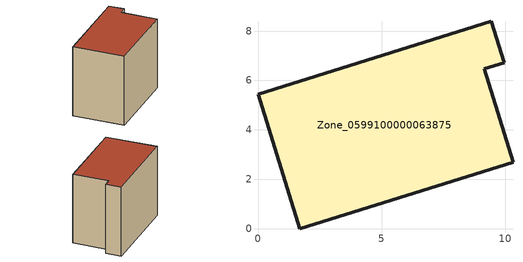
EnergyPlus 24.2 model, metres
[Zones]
Zone_0599100000063875
 floor ground (C_G): 0,5.44 9.43,8.4 9.95,6.72 9.14,6.47 10.31,2.69 1.69,0 z0
 wall outside (C_F): 1.69,0 10.31,2.69 9.14,6.47 9.95,6.72 9.43,8.4 0,5.44 1.69,0 z0:7.94
 roof outside (C_R): 9.43,8.4 0,5.44 1.69,0 10.31,2.69 9.14,6.47 9.95,6.72 z7.94
[BUILDING]
Pand.0599100000063875: North Axis=0; Terrain=City; Loads Convergence Tolerance Value=0.04; Temperature Convergence Tolerance Value=0.4; Solar Distribution=FullExterior; Maximum Number of Warmup Days=25; Minimum Number of Warmup Days=1
[Site:Location]
Rotterdam.The.Hague.AP_ZH_NLD Design_Conditions: Latitude=51.96; Longitude=4.45; Time Zone=1; Elevation=-4.5
[SITE:GROUNDTEMPERATURE:BUILDINGSURFACE]
18, 18, 18, 18, 18, 18, 18, 18, 18, 18, 18, 18
[MATERIAL] Thermal Absorptance=0.9; Solar Absorptance=0.7; Visible Absorptance=0.7
Name | Roughness | Thickness | Conductivity | Density | Specific Heat
G.TC.1975-1991 | MediumSmooth | 0.15 | 0.288461 | 540 | 1210
F.TC.1975-1991 | Rough | 0.3 | 0.230769 | 1920 | 840
R.TC.1975-1991 | MediumRough | 0.2 | 0.153846 | 1500 | 1000
[CONSTRUCTION]
C_G: G.TC.1975-1991
C_F: F.TC.1975-1991
C_R: R.TC.1975-1991
[ZONE]
Zone_0599100000063875: Type=1; Multiplier=1; Ceiling Height=Autocalculate; Volume=Autocalculate; Floor Area=autocalculate; Part of Total Floor Area=Yes
[ZONEINFILTRATION:DESIGNFLOWRATE]
Infil_Zone_0599100000063875: Zone or ZoneList or Space or SpaceList=Zone_0599100000063875; Schedule=AlwaysOn; Design Flow Rate Calculation Method=Flow/Area; Flow Rate per Floor Area=0.003; Constant Term Coefficient=1; Temperature Term Coefficient=0; Velocity Term Coefficient=0; Velocity Squared Term Coefficient=0
[HVACTEMPLATE:ZONE:IDEALLOADSAIRSYSTEM]
Zone_0599100000063875: Maximum Heating Supply Air Temperature=50; Minimum Cooling Supply Air Temperature=13; Maximum Heating Supply Air Humidity Ratio=0.0156; Minimum Cooling Supply Air Humidity Ratio=0.0077; Heating Limit=NoLimit; Cooling Limit=NoLimit; Dehumidification Control Type=ConstantSensibleHeatRatio; Cooling Sensible Heat Ratio=0.7; Dehumidification Setpoint=60; Humidification Control Type=None; Humidification Setpoint=30; Outdoor Air Method=None; Outdoor Air Flow Rate per Person=0.00944; Outdoor Air Flow Rate per Zone Floor Area=0; Outdoor Air Flow Rate per Zone=0; Demand Controlled Ventilation Type=None; Outdoor Air Economizer Type=NoEconomizer; Heat Recovery Type=None; Sensible Heat Recovery Effectiveness=0.7; Latent Heat Recovery Effectiveness=0.65
[ZONECONTROL:THERMOSTAT]
ThermostatControl_Zone_0599100000063875: Zone or ZoneList=Zone_0599100000063875; Control Type Schedule=DualSetpointControlType; Control 1=Thermostat_Zone_0599100000063875; Temperature Difference Between Cutout And Setpoint=0
[THERMOSTATSETPOINT:DUALSETPOINT]
Thermostat_Zone_0599100000063875: Heating Setpoint Temperature Schedule=HeatingSetpoint_Zone_0599100000063875; Cooling Setpoint Temperature Schedule=CoolingSetpoint_Zone_0599100000063875
[SCHEDULE:COMPACT]
HeatingSetpoint_Zone_0599100000063875: Through: 12/31, For: AllDays, Until: 24:00, 21
CoolingSetpoint_Zone_0599100000063875: Through: 12/31, For: AllDays, Until: 24:00, 24
DualSetpointControlType: Through: 12/31, For: AllDays, Until: 24:00, 4
AlwaysOn: Through: 12/31, For: AllDays, Until: 24:00, 1
